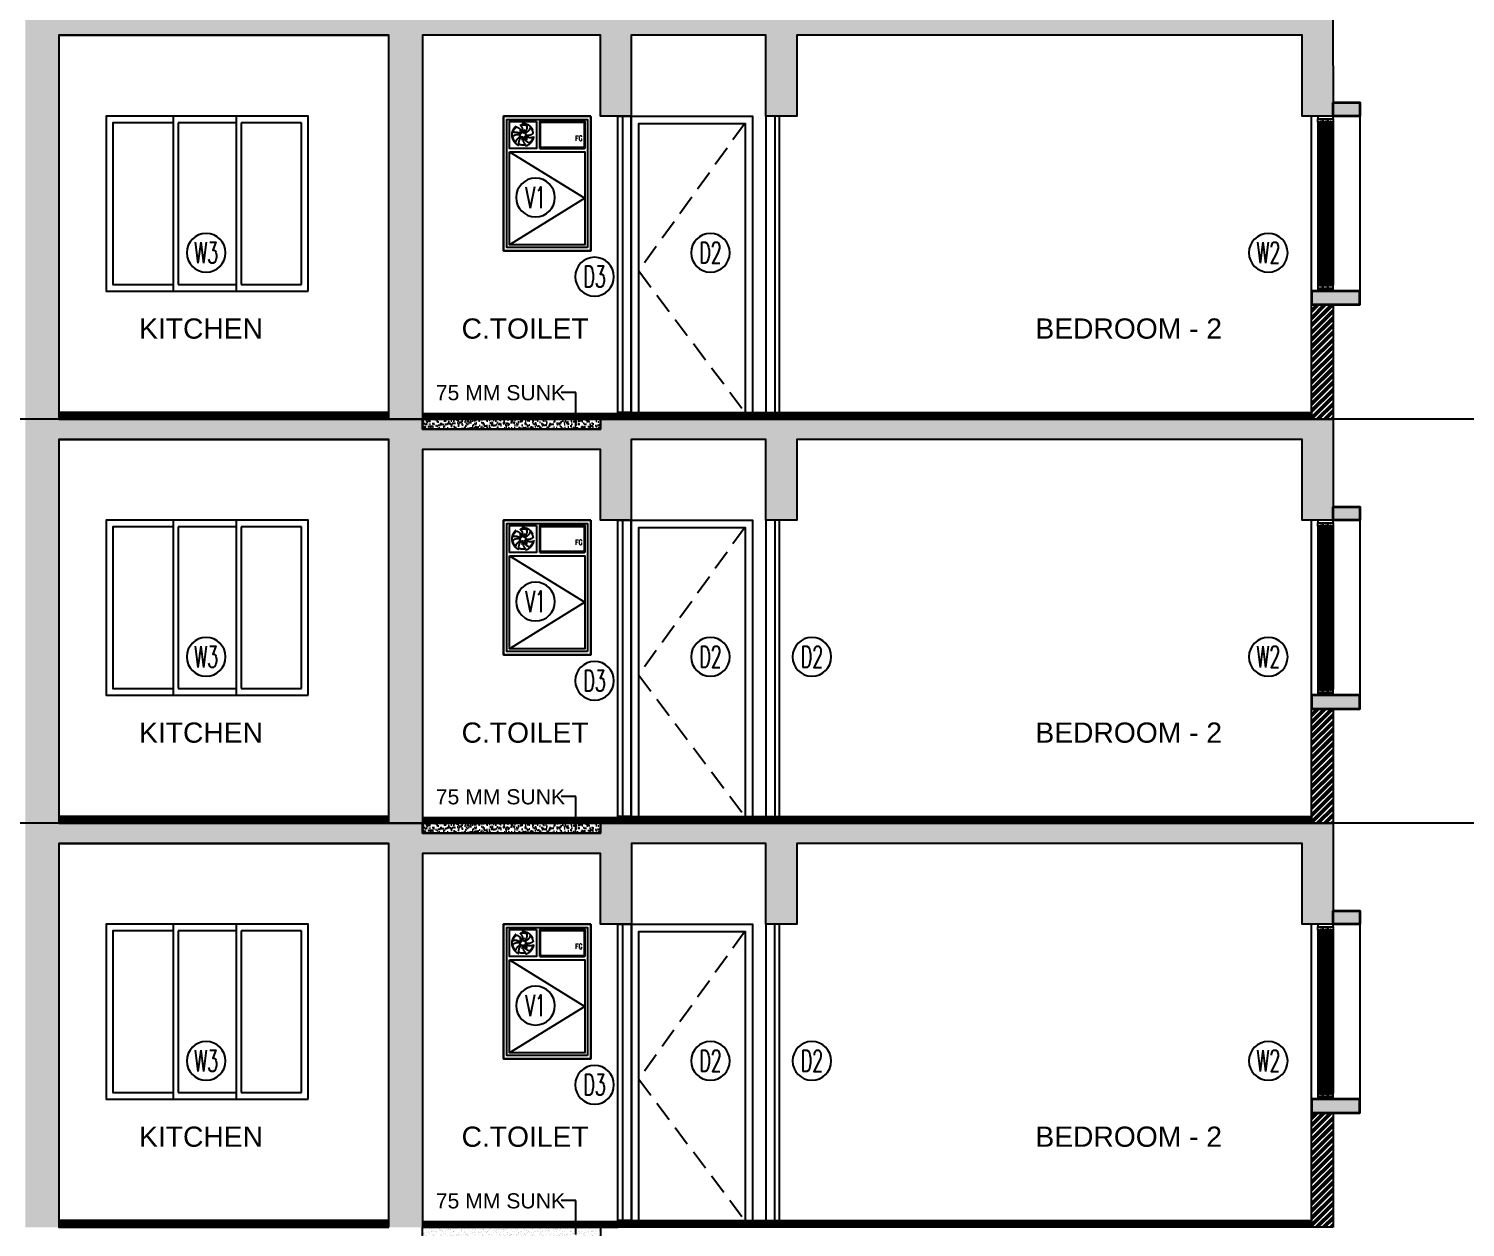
# Model space of a CAD drawing. Header units: millimetres. Extents: x -414464 to 1686, y -90036 to 108605.
# Drawn here: x -103966 to -93299, y 92565 to 101464 of the extents above; entities that cross this region are included whole.
import ezdxf
from ezdxf.enums import TextEntityAlignment as Align

# ---------------------------------------------------------------- set-up
doc = ezdxf.new("R2010")
doc.units = ezdxf.units.MM
doc.header["$LTSCALE"] = 1000
doc.header["$MEASUREMENT"] = 0
for name, pattern in [('AUDIT_D_120904163729-0', [0]), ('DASHED', [0.75, 0.5, -0.25]), ('HIDDEN', [0.375, 0.25, -0.125]), ('HIDDEN2', [0.1875, 0.125, -0.0625]), ('WINDOW DETAILS$0$HIDDEN', [0.375, 0.25, -0.125]), ('WINDOW DETAILS$0$HIDDEN2', [0.1875, 0.125, -0.0625])]:
    doc.linetypes.add(name, pattern=pattern)
doc.layers.get('0').update_dxf_attribs({"linetype": 'AUDIT_D_120904163729-0'})
for name, color, linetype in [('a-door', 1, 'Continuous'), ('a-ele 1', 252, 'Continuous'), ('a-floor finish', 26, 'Continuous'), ('a-hat rcc', 252, 'Continuous'), ('a-hatch', 252, 'Continuous'), ('a-pl ele', 225, 'Continuous'), ('a-rcc', 3, 'Continuous'), ('A-RSP DOOR NO', 4, 'Continuous'), ('a-wall-100', 6, 'Continuous'), ('A-WIN', 5, 'Continuous'), ('CLUSTER A- TOILET DETAIL$0$a-sanitary', 44, 'Continuous'), ('LEVEL', 7, 'Continuous'), ('PRESTXT', 7, 'Continuous'), ('T8_PROFILE SECTIONS$0$a-ele', 8, 'Continuous'), ('T8_PROFILE SECTIONS$0$a-window', 5, 'Continuous'), ('T8_PROFILE SECTIONS$0$ELEV 5', 8, 'Continuous'), ('T8_PROFILE SECTIONS$0$HATCH 150', 8, 'Continuous'), ('WINDOW DETAILS$0$a-ele louvers', 5, 'Continuous'), ('WINDOW DETAILS$0$a-notes', 1, 'Continuous'), ('WINDOW DETAILS$0$a-struct opening', 1, 'Continuous'), ('WINDOW DETAILS$0$a-win shutter', 2, 'Continuous')]:
    doc.layers.add(name, color=color, linetype=linetype)
doc.layers.add('T8_PROFILE SECTIONS$0$A-SLAB', color=3, linetype='Continuous', lineweight=35)
doc.layers.add('T8_PROFILE SECTIONS$0$NON-STRUCT -150', color=230, linetype='Continuous', lineweight=30)
doc.styles.add('arial', font='sanss___.ttf')
doc.styles.add('DIM150', font='SIMPLEX.shx', dxfattribs={"width": 0.6})
doc.styles.add('TEXT1', font='simplex.shx', dxfattribs={"width": 0.8})
doc.styles.add('WINDOW DETAILS$0$a-texts', font='simplex.shx', dxfattribs={"width": 0.75})
doc.dimstyles.new('dim 20', dxfattribs={"dimtxt": 0.25, "dimasz": 0.02, "dimexe": 0.01, "dimexo": 0, "dimgap": 0.05, "dimtad": 1, "dimdec": 0, "dimlfac": 1000, "dimzin": 9, "dimdsep": 46, "dimtxsty": 'TEXT1', "dimblk": 'ARCHTICK', "dimcen": 1, "dimdle": 0.015, "dimclrd": 8, "dimclre": 251, "dimclrt": 2, "dimadec": 0, "dimazin": 0, "dimtfac": 1, "dimtdec": 0, "dimtmove": 2, "dimatfit": 3, "dimldrblk": 'DOT', "dimfxl": 1, "dimlwd": -1, "dimarcsym": 0})
pattern_1 = [(90, (10610851.822, -3562140.147), (-12.5, 2e-15), [])]
pattern_2 = [(90, (10490050.542, -3460575.147), (-12.5, 2e-15), [])]
pattern_3 = [(90, (10490050.542, -3463575.147), (-12.5, 2e-15), [])]

# ---------------------------------------------------------------- blocks, each defined once
blk = doc.blocks.new('A$C50ED7ECD')
at = {"layer": 'LEVEL', "color": 8, "linetype": 'HIDDEN2', "ltscale": 5}
for p, q in [((147.4587, 98.565), (63.4951, 98.565)), ((147.4587, 95.565), (63.4951, 95.565))]:
    blk.add_line(p, q, dxfattribs=at)
blk = doc.blocks.new('Door-Tag')
at = {"layer": 'A-RSP DOOR NO'}
blk.add_circle((0, 0.001), 0.16, dxfattribs=at)
at = {"layer": 'A-RSP DOOR NO', "style": 'DIM150', "width": 0.6}
blk.add_attdef('DOOR-NO', text='', height=0.16, dxfattribs=at).set_placement((258.618, 64.001), align=Align.MIDDLE_CENTER)
blk = doc.blocks.new('WINDOW DETAILS$0$EX FAN')
at = {"color": 8, "linetype": 'WINDOW DETAILS$0$HIDDEN2'}
for points in [[(-94, 12, -0.170472), (-66, 69, 0.272689), (-19, 16, 0.199454), (-25, -2, -0.245857)], [(-36, 88, -0.170472), (27, 91, 0.272689), (4, 25, 0.199454), (-14, 20, -0.245857)], [(58, 75, -0.170472), (92, 23, 0.272689), (23, 9, 0.199454), (10, 23, -0.245857)], [(94, -12, -0.170472), (66, -69, 0.272689), (19, -16, 0.199454), (25, 2, -0.245857)], [(-58, -75, -0.170472), (-92, -23, 0.272689), (-23, -9, 0.199454), (-10, -23, -0.245857)], [(36, -88, -0.170472), (-27, -91, 0.272689), (-4, -25, 0.199454), (14, -20, -0.245857)]]:
    blk.add_lwpolyline(points, format="xyb", close=True, dxfattribs=at)
blk.add_circle((0, 0), 104, dxfattribs=at)
blk = doc.blocks.new('T9-Refuge floor sec-AA')
at = {"layer": 'a-floor finish'}
h = blk.add_hatch(dxfattribs=at)
h.set_pattern_fill('ANSI31', color=256, scale=100, angle=45)
h.set_pattern_definition(pattern_1)
h.paths.add_polyline_path([(19510, -3000), (19510, -2950), (17060, -2950), (17060, -3000)])
h = blk.add_hatch(dxfattribs=at)
h.set_pattern_fill('ANSI31', color=256, scale=100, angle=45)
h.set_pattern_definition([(90, (10647665.836, -3562140.147), (-12.5, 2e-15), [])])
h.paths.add_polyline_path([(21210, -3000), (21210, -2960), (19760, -2960), (19760, -3000)])
h = blk.add_hatch(dxfattribs=at)
h.set_pattern_fill('ANSI31', color=256, scale=100, angle=45)
h.set_pattern_definition(pattern_1)
h.paths.add_polyline_path([(21210, -3000), (21210, -2950), (26360, -2950), (26360, -3000)])
at = {"layer": 'a-hat rcc'}
h = blk.add_hatch(dxfattribs=at)
h.set_pattern_fill('AR-CONC', color=256, scale=20, style=0)
h.set_pattern_definition([(50, (120801.28, -24765), (143.45204, -12.55043), [15, -165]), (355, (120801.28, -24765), (-27.75027, 150.43843), [12, -132]), (100.45144, (120813.24, -24766.05), (115.70177, 137.888), [12.74804, -140.22842]), (46.1842, (120801.28, -24725), (213.44827, -33.10386), [22.5, -247.5]), (96.63564, (120819.07, -24727.76), (186.9324, 194.8237), [19.12207, -210.34275]), (351.18416, (120801.28, -24725), (186.9324, 194.8237), [18, -198]), (21, (120821.28, -24735), (119.38141, -80.52378), [15, -165]), (326, (120821.28, -24735), (48.66307, 145.03), [12, -132]), (71.45144, (120831.23, -24741.71), (168.04448, 64.50623), [12.74804, -140.22842]), (37.5, (120801.28, -24765), (2.43197, 66.57877), [0, -130.4, 0, -134, 0, -132.5]), (7.5, (120801.28, -24765), (52.613907, 78.88234), [0, -76.4, 0, -127.4, 0, -50.5]), (327.5, (120756.68, -24765), (106.764487, -4.510974), [0, -50, 0, -156, 0, -207]), (317.5, (120736.68, -24765), (116.63723, 20.021), [0, -65, 0, -103.6, 0, -147])])
h.paths.add_polyline_path([(22539, -150), (26290, -150), (26290, -750), (26520, -750), (26520, 0), (21080, 0), (21080, -75), (19810, -75), (19810, 0), (17060, 0), (16810, 0), (16810, -3000), (17060, -3000), (17060, -150), (19510, -150), (19510, -3000), (19760, -3000), (19760, -225), (21080, -225), (21080, -750), (21310, -750), (21310, -150), (22309, -150), (22309, -750), (22539, -750)])
at = {"layer": 'a-hatch'}
h = blk.add_hatch(dxfattribs=at)
h.set_pattern_fill('AR-SAND', color=256, scale=20, angle=180, style=0)
h.set_pattern_definition([(217.5, (10645765.048, -3565140.147), (1.25986716, -38.53647538), [0, -30.4, 0, -34, 0, -32.5]), (187.5, (10645765.05, -3565140.147), (-35.3955341, -56.4429213), [0, -16.4, 0, -27.4, 0, -10.5]), (147.5, (10645789.648, -3565140.147), (-62.28283724, -0.11318107), [0, -10, 0, -36, 0, -47]), (137.5, (10645789.65, -3565140.147), (-60.1225321, -17.5535113), [0, -5, 0, -23.6, 0, -27])])
h.paths.add_polyline_path([(21080, -3075), (19760, -3075), (19760, -3000), (21080, -3000)])
at = {"layer": 'T8_PROFILE SECTIONS$0$HATCH 150'}
h = blk.add_hatch(dxfattribs=at)
h.set_pattern_fill('ACET-2D-AR-SAND', color=8, scale=10, angle=360)
h.set_pattern_definition([(37.5, (-5645353.905, -1444464.918), (-9.539291593, 12.431846842), [0, -15.2, 0, -17, 0, -16.25]), (7.5, (-5645353.905, -1444464.918), (-3.35060735, 25.45038959), [0, -8.2, 0, -13.7, 0, -5.25]), (327.5, (-5645366.205, -1444464.918), (9.01588743, 14.15210846), [0, -5, 0, -18, 0, -23.5]), (317.5, (-5645366.205, -1444464.918), (18.09230576, 19.74428708), [0, -2.5, 0, -11.8, 0, -13.5])])
h.paths.add_polyline_path([(26720, -2050), (26360, -2050), (26360, -2150), (26720, -2150)])
h.paths.add_polyline_path([(26520, -650), (26720, -650), (26720, -750), (26520, -750)])
at = {"layer": 'T8_PROFILE SECTIONS$0$NON-STRUCT -150'}
h = blk.add_hatch(dxfattribs=at)
h.set_pattern_fill('ANSI32', color=8, scale=100, angle=360)
h.set_pattern_definition([(45, (-61091.397, -179796.868), (-26.516504, 26.516504), []), (45, (-61073.72, -179796.868), (-26.516504, 26.516504), [])])
h.paths.add_polyline_path([(26520, -3000), (26360, -3000), (26360, -2150), (26520, -2150)])
at = {"elevation": 0}
blk.add_lwpolyline([(21010, -750), (20360, -750), (20360, -1750), (21010, -1750)], close=True, dxfattribs=at)
at = {"layer": 'a-door', "color": 8}
for points in [[(21210, -750), (21310, -750), (21310, -2950), (21210, -2950)], [(22409, -750), (22309, -750), (22309, -2950), (22409, -2950)]]:
    blk.add_lwpolyline(points, close=True, dxfattribs=at)
at = {"layer": 'a-door'}
for points in [[(21210, -750), (21245, -750), (21245, -2950), (21210, -2950)], [(22409, -750), (22374, -750), (22374, -2950), (22409, -2950)]]:
    blk.add_lwpolyline(points, close=True, dxfattribs=at)
at = {"layer": 'a-ele 1', "color": 8, "linetype": 'HIDDEN', "ltscale": 0.6}
blk.add_lwpolyline([(22152, -805), (21365, -1900), (22155, -2950)], dxfattribs=at)
at = {"layer": 'a-floor finish', "ltscale": 3, "elevation": 0}
for points in [[(19510, -3000), (19510, -2950), (17060, -2950), (17060, -3000), (19510, -3000)], [(21210, -3000), (21210, -2960), (19760, -2960), (19760, -3000)], [(21210, -3000), (21210, -2950), (26360, -2950), (26360, -3000)]]:
    blk.add_lwpolyline(points, close=True, dxfattribs=at)
at = {"layer": 'a-hatch', "elevation": 0}
blk.add_lwpolyline([(21080, -3075), (19760, -3075), (19760, -3000), (21080, -3000)], close=True, dxfattribs=at)
at = {"layer": 'a-pl ele', "color": 8}
for points in [[(21310, -2950), (21310, -750), (22210, -750), (22210, -2950)], [(21365, -2950), (21365, -805), (22155, -805), (22155, -2950)]]:
    blk.add_lwpolyline(points, dxfattribs=at)
at = {"layer": 'a-rcc', "elevation": 0}
for points in [[(17060, 0), (19760, 0), (19760, -75), (21080, -75), (21080, 0), (26520, 0), (26520, -750), (26290, -750), (26290, -150), (22539, -150), (22539, -750), (22309, -750), (22309, -150), (21310, -150), (21310, -750), (21080, -750), (21080, -225), (19760, -225), (19760, -3000)], [(17060, -150), (19510, -150)], [(19510, -3000), (19510, -150), (17060, -150), (17060, -3000)]]:
    blk.add_lwpolyline(points, dxfattribs=at)
at = {"layer": 'a-wall-100', "ltscale": 3, "elevation": 0}
blk.add_lwpolyline([(26520, -3000), (26360, -3000), (26360, -2150), (26520, -2150)], close=True, dxfattribs=at)
at = {"layer": 'A-WIN'}
for p, q in [((18910, -750, 0), (17410, -750, 3300)), ((17909, -750, 0), (17909, -2050, 0)), ((17946, -800, 0), (17946, -2000, 0)), ((18375, -750, 0), (18375, -2050, -1)), ((18412, -800, 0), (18412, -2000, 0))]:
    blk.add_line(p, q, dxfattribs=at)
for points, elevation in [([(18910, -2050), (18910, -750), (17410, -750), (17410, -2050), (18910, -2050)], 0), ([(17909, -800), (17460, -800), (17460, -2000), (17909, -2000)], 0), ([(18375, -800), (17946, -800)], 0), ([(18860, -800), (18412, -800)], 0), ([(18860, -2000), (18860, -800)], -3300), ([(17946, -2000), (18375, -2000)], 3300), ([(18412, -2000), (18860, -2000)], 3300)]:
    blk.add_lwpolyline(points, dxfattribs=dict(at, elevation=elevation))
at = {"layer": 'CLUSTER A- TOILET DETAIL$0$a-sanitary', "linetype": 'DASHED', "ltscale": 0.0005, "elevation": 0}
blk.add_lwpolyline([(21010, -1750), (20360, -1750), (20360, -750), (21010, -750)], close=True, dxfattribs=at)
at = {"layer": 'T8_PROFILE SECTIONS$0$a-ele', "elevation": 0}
blk.add_lwpolyline([(26360, -2050), (26360, -750)], dxfattribs=at)
at = {"layer": 'T8_PROFILE SECTIONS$0$A-SLAB', "linetype": 'ByBlock', "elevation": 0}
for points in [[(26520, -650), (26720, -650), (26720, -750), (26520, -750)], [(26720, -2050), (26360, -2050), (26360, -2150), (26720, -2150)]]:
    blk.add_lwpolyline(points, close=True, dxfattribs=at)
at = {"layer": 'T8_PROFILE SECTIONS$0$a-window', "color": 1}
for p, q in [((26407, -795, 0), (26407, -2005, 0)), ((26445, -795, 0), (26445, -2005, 0)), ((26445, -795, 0), (26445, -2005, 0)), ((26482, -795, 0), (26482, -2005, 0))]:
    blk.add_line(p, q, dxfattribs=at)
at = {"layer": 'T8_PROFILE SECTIONS$0$a-window', "color": 5}
for p, q in [((26422, -795, 0), (26422, -2005, 0)), ((26432, -795, 0), (26432, -2005, 0)), ((26459, -795, 0), (26459, -2005, 0)), ((26469, -795, 0), (26469, -2005, 0))]:
    blk.add_line(p, q, dxfattribs=at)
at = {"layer": 'T8_PROFILE SECTIONS$0$a-window', "color": 250}
for p, q in [((26497, -795, 0), (26497, -2005, 0)), ((26507, -795, 0), (26507, -2005, 0)), ((26520, -795, 0), (26520, -2005, 0))]:
    blk.add_line(p, q, dxfattribs=at)
at = {"layer": 'T8_PROFILE SECTIONS$0$a-window', "color": 4, "elevation": 0}
for points in [[(26520, -770), (26520, -750), (26407, -750), (26407, -770)], [(26422, -795), (26407, -795), (26407, -770), (26445, -770), (26445, -795), (26432, -795), (26432, -789), (26422, -789)], [(26459, -795), (26445, -795), (26445, -770), (26482, -770), (26482, -795), (26469, -795), (26469, -789), (26459, -789)], [(26497, -795), (26482, -795), (26482, -770), (26520, -770), (26520, -795), (26507, -795), (26507, -789), (26497, -789)], [(26422, -2005), (26407, -2005), (26407, -2030), (26445, -2030), (26445, -2005), (26432, -2005), (26432, -2011), (26422, -2011)], [(26459, -2005), (26445, -2005), (26445, -2030), (26482, -2030), (26482, -2005), (26469, -2005), (26469, -2011), (26459, -2011)], [(26497, -2005), (26482, -2005), (26482, -2030), (26520, -2030), (26520, -2005), (26507, -2005), (26507, -2011), (26497, -2011)], [(26520, -2050), (26520, -2030), (26407, -2030), (26407, -2050)]]:
    blk.add_lwpolyline(points, close=True, dxfattribs=at)
at = {"layer": 'T8_PROFILE SECTIONS$0$ELEV 5', "ltscale": 0.7, "elevation": 0}
blk.add_lwpolyline([(26720, -750), (26720, -2050)], dxfattribs=at)
at = {"layer": 'WINDOW DETAILS$0$a-ele louvers', "color": 8, "elevation": 0}
blk.add_lwpolyline([(20405, -1015), (20965, -1360), (20405, -1705)], dxfattribs=at)
at = {"layer": 'WINDOW DETAILS$0$a-struct opening', "linetype": 'WINDOW DETAILS$0$HIDDEN', "elevation": 0}
blk.add_lwpolyline([(20985, -1725), (20385, -1725), (20385, -775), (20985, -775)], close=True, dxfattribs=at)
at = {"layer": 'WINDOW DETAILS$0$a-win shutter'}
blk.add_line((20630, -990, 0), (20965, -990, 0), dxfattribs=at)
at = {"layer": 'WINDOW DETAILS$0$a-win shutter', "elevation": 0}
for points in [[(20985, -1725), (20385, -1725), (20385, -775), (20985, -775)], [(20636, -984), (20636, -796), (20959, -796), (20959, -984), (20636, -984)]]:
    blk.add_lwpolyline(points, close=True, dxfattribs=at)
for points in [[(20605, -790), (20605, -990), (20405, -990), (20405, -790), (20605, -790)], [(20630, -990), (20630, -790), (20965, -790), (20965, -990)], [(20405, -1015), (20965, -1015), (20965, -1705), (20405, -1705), (20405, -1015)]]:
    blk.add_lwpolyline(points, dxfattribs=at)
at = {"xscale": -0.8000000007450581, "yscale": 0.8000000007450581, "zscale": 0.8000000007450581}
blk.add_blockref('WINDOW DETAILS$0$EX FAN', (20505, -890, 0), dxfattribs=at)
at = {"layer": 'WINDOW DETAILS$0$a-notes', "attachment_point": 5, "style": 'WINDOW DETAILS$0$a-texts'}
for s, insert, char_height, width in [('EX.\\PFAN', (20505, -890, 0), 30, 100), ('FG', (20920, -915, 0), 37.5, 57.5)]:
    blk.add_mtext(s, dxfattribs=dict(at, insert=insert, char_height=char_height, width=width))
blk = doc.blocks.new('_ArchTick')
at = {"color": 0, "linetype": 'ByBlock', "const_width": 0.15}
blk.add_lwpolyline([(-0.5, -0.5), (0.5, 0.5)], dxfattribs=at)

msp = doc.modelspace()

# ---------------------------------------------------------------- hatches: boundary and pattern name
at = {"layer": 'a-floor finish'}
h = msp.add_hatch(dxfattribs=at)
h.set_pattern_fill('ANSI31', color=256, scale=100, angle=45)
h.set_pattern_definition(pattern_2)
h.paths.add_polyline_path([(-101291, 98565), (-101291, 98615), (-103741.2, 98615), (-103741.2, 98565)])
h = msp.add_hatch(dxfattribs=at)
h.set_pattern_fill('ANSI31', color=256, scale=100, angle=45)
h.set_pattern_definition([(90, (10526864.555, -3460575.147), (-12.5, 2e-15), [])])
h.paths.add_polyline_path([(-99591.4, 98565), (-99591.4, 98605), (-101041.7, 98605), (-101041.7, 98565)])
h = msp.add_hatch(dxfattribs=at)
h.set_pattern_fill('ANSI31', color=256, scale=100, angle=45)
h.set_pattern_definition(pattern_2)
h.paths.add_polyline_path([(-99591.4, 98565), (-99591.4, 98615), (-94441.2, 98615), (-94441.2, 98565)])
h = msp.add_hatch(dxfattribs=at)
h.set_pattern_fill('ANSI31', color=256, scale=100, angle=45)
h.set_pattern_definition(pattern_3)
h.paths.add_polyline_path([(-101291, 95565), (-101291, 95615), (-103741.2, 95615), (-103741.2, 95565)])
h = msp.add_hatch(dxfattribs=at)
h.set_pattern_fill('ANSI31', color=256, scale=100, angle=45)
h.set_pattern_definition([(90, (10526864.555, -3463575.147), (-12.5, 2e-15), [])])
h.paths.add_polyline_path([(-99591.4, 95565), (-99591.4, 95605), (-101041.7, 95605), (-101041.7, 95565)])
h = msp.add_hatch(dxfattribs=at)
h.set_pattern_fill('ANSI31', color=256, scale=100, angle=45)
h.set_pattern_definition(pattern_3)
h.paths.add_polyline_path([(-99591.4, 95565), (-99591.4, 95615), (-94441.2, 95615), (-94441.2, 95565)])
at = {"layer": 'a-hat rcc'}
h = msp.add_hatch(dxfattribs=at)
h.set_pattern_fill('AR-CONC', color=256, scale=20, style=0)
h.set_pattern_definition([(50, (-8e-06, 76800), (143.45204, -12.55043), [15, -165]), (355, (-8e-06, 76800), (-27.75027, 150.43843), [12, -132]), (100.45144, (11.95, 76798.95), (115.70177, 137.888), [12.74804, -140.22842]), (46.1842, (-8e-06, 76840), (213.44827, -33.10386), [22.5, -247.5]), (96.63564, (17.79, 76837.24), (186.9324, 194.8237), [19.12207, -210.34275]), (351.18416, (-8e-06, 76840), (186.9324, 194.8237), [18, -198]), (21, (20, 76830), (119.38141, -80.52378), [15, -165]), (326, (20, 76830), (48.66307, 145.03), [12, -132]), (71.45144, (29.95, 76823.29), (168.04448, 64.50623), [12.74804, -140.22842]), (37.5, (-8e-06, 76800), (2.43197, 66.57877), [0, -130.4, 0, -134, 0, -132.5]), (7.5, (-8e-06, 76800), (52.613907, 78.88234), [0, -76.4, 0, -127.4, 0, -50.5]), (327.5, (-44.6, 76800), (106.764487, -4.510974), [0, -50, 0, -156, 0, -207]), (317.5, (-64.6, 76800), (116.63723, 20.021), [0, -65, 0, -103.6, 0, -147])])
h.paths.add_polyline_path([(-98261.8, 101415), (-94511.2, 101415), (-94511.2, 100815), (-94281.2, 100815), (-94282.2, 101565), (-94442.5, 101565), (-99721.4, 101565), (-99721.4, 101565), (-100991, 101565), (-100991, 101565), (-103741, 101565), (-103991.3, 101565), (-103991.3, 98565), (-103741.2, 98565), (-103741.2, 101415), (-101291, 101415), (-101291, 98565), (-101041.7, 98565), (-101041.7, 101415), (-99721.4, 101415), (-99721.4, 100815), (-99491.4, 100815), (-99491.4, 101415), (-98491.8, 101415), (-98491.8, 100815), (-98261.8, 100815)])
h = msp.add_hatch(dxfattribs=at)
h.set_pattern_fill('AR-CONC', color=256, scale=20, style=0)
h.set_pattern_definition([(50, (-8e-06, 73800), (143.45204, -12.55043), [15, -165]), (355, (-8e-06, 73800), (-27.75027, 150.43843), [12, -132]), (100.45144, (11.95, 73798.95), (115.70177, 137.888), [12.74804, -140.22842]), (46.1842, (-8e-06, 73840), (213.44827, -33.10386), [22.5, -247.5]), (96.63564, (17.79, 73837.24), (186.9324, 194.8237), [19.12207, -210.34275]), (351.18416, (-8e-06, 73840), (186.9324, 194.8237), [18, -198]), (21, (20, 73830), (119.38141, -80.52378), [15, -165]), (326, (20, 73830), (48.66307, 145.03), [12, -132]), (71.45144, (29.95, 73823.29), (168.04448, 64.50623), [12.74804, -140.22842]), (37.5, (-8e-06, 73800), (2.43197, 66.57877), [0, -130.4, 0, -134, 0, -132.5]), (7.5, (-8e-06, 73800), (52.613907, 78.88234), [0, -76.4, 0, -127.4, 0, -50.5]), (327.5, (-44.6, 73800), (106.764487, -4.510974), [0, -50, 0, -156, 0, -207]), (317.5, (-64.6, 73800), (116.63723, 20.021), [0, -65, 0, -103.6, 0, -147])])
h.paths.add_polyline_path([(-98261.8, 98415), (-94511.2, 98415), (-94511.2, 97815), (-94281.2, 97815), (-94281.2, 98565), (-99721.4, 98565), (-99721.4, 98490), (-100991, 98490), (-100991, 98565), (-103741, 98565), (-103991.3, 98565), (-103991.3, 95565), (-103741.2, 95565), (-103741.2, 98415), (-101291, 98415), (-101291, 95565), (-101041.7, 95565), (-101041.7, 98340), (-99721.4, 98340), (-99721.4, 97815), (-99491.4, 97815), (-99491.4, 98415), (-98491.8, 98415), (-98491.8, 97815), (-98261.8, 97815)])
at = {"layer": 'a-hatch'}
h = msp.add_hatch(dxfattribs=at)
h.set_pattern_fill('AR-SAND', color=256, scale=20, angle=180, style=0)
h.set_pattern_definition([(217.5, (10524963.767, -3463575.147), (1.25986716, -38.53647538), [0, -30.4, 0, -34, 0, -32.5]), (187.5, (10524963.767, -3463575.147), (-35.3955341, -56.4429213), [0, -16.4, 0, -27.4, 0, -10.5]), (147.5, (10524988.367, -3463575.147), (-62.28283724, -0.11318107), [0, -10, 0, -36, 0, -47]), (137.5, (10524988.367, -3463575.147), (-60.1225321, -17.5535113), [0, -5, 0, -23.6, 0, -27])])
h.paths.add_polyline_path([(-99721.4, 98490), (-101041.7, 98490), (-101041.7, 98565), (-99721.4, 98565)])
h = msp.add_hatch(dxfattribs=at)
h.set_pattern_fill('AR-SAND', color=256, scale=20, angle=180, style=0)
h.set_pattern_definition([(217.5, (10524963.767, -3466575.147), (1.25986716, -38.53647538), [0, -30.4, 0, -34, 0, -32.5]), (187.5, (10524963.767, -3466575.147), (-35.3955341, -56.4429213), [0, -16.4, 0, -27.4, 0, -10.5]), (147.5, (10524988.367, -3466575.147), (-62.28283724, -0.11318107), [0, -10, 0, -36, 0, -47]), (137.5, (10524988.367, -3466575.147), (-60.1225321, -17.5535113), [0, -5, 0, -23.6, 0, -27])])
h.paths.add_polyline_path([(-99721.4, 95490), (-101041.7, 95490), (-101041.7, 95565), (-99721.4, 95565)])
at = {"layer": 'T8_PROFILE SECTIONS$0$HATCH 150'}
h = msp.add_hatch(dxfattribs=at)
h.set_pattern_fill('ACET-2D-AR-SAND', color=8, scale=10, angle=360)
h.set_pattern_definition([(37.5, (-5766155.186, -1342899.918), (-9.539291593, 12.431846842), [0, -15.2, 0, -17, 0, -16.25]), (7.5, (-5766155.186, -1342899.918), (-3.35060735, 25.45038959), [0, -8.2, 0, -13.7, 0, -5.25]), (327.5, (-5766167.486, -1342899.918), (9.01588743, 14.15210846), [0, -5, 0, -18, 0, -23.5]), (317.5, (-5766167.486, -1342899.918), (18.09230576, 19.74428708), [0, -2.5, 0, -11.8, 0, -13.5])])
h.paths.add_polyline_path([(-94081.2, 99514.9), (-94441.3, 99514.9), (-94441.3, 99414.9), (-94081.2, 99414.9)])
h.paths.add_polyline_path([(-94281.2, 100914.9), (-94081.2, 100914.9), (-94081.2, 100814.9), (-94281.2, 100814.9)])
h = msp.add_hatch(dxfattribs=at)
h.set_pattern_fill('ACET-2D-AR-SAND', color=8, scale=10, angle=360)
h.set_pattern_definition([(37.5, (-5766155.186, -1345899.918), (-9.539291593, 12.431846842), [0, -15.2, 0, -17, 0, -16.25]), (7.5, (-5766155.186, -1345899.918), (-3.35060735, 25.45038959), [0, -8.2, 0, -13.7, 0, -5.25]), (327.5, (-5766167.486, -1345899.918), (9.01588743, 14.15210846), [0, -5, 0, -18, 0, -23.5]), (317.5, (-5766167.486, -1345899.918), (18.09230576, 19.74428708), [0, -2.5, 0, -11.8, 0, -13.5])])
h.paths.add_polyline_path([(-94081.2, 96514.9), (-94441.3, 96514.9), (-94441.3, 96414.9), (-94081.2, 96414.9)])
h.paths.add_polyline_path([(-94281.2, 97914.9), (-94081.2, 97914.9), (-94081.2, 97814.9), (-94281.2, 97814.9)])
at = {"layer": 'T8_PROFILE SECTIONS$0$NON-STRUCT -150'}
h = msp.add_hatch(dxfattribs=at)
h.set_pattern_fill('ANSI32', color=8, scale=100, angle=360)
h.set_pattern_definition([(45, (-181892.677, -78231.868), (-26.516504, 26.516504), []), (45, (-181875, -78231.868), (-26.516504, 26.516504), [])])
h.paths.add_polyline_path([(-94281.2, 98565), (-94441.2, 98565), (-94441.2, 99414.9), (-94281.2, 99414.9)])
h = msp.add_hatch(dxfattribs=at)
h.set_pattern_fill('ANSI32', color=8, scale=100, angle=360)
h.set_pattern_definition([(45, (-181892.677, -81231.868), (-26.516504, 26.516504), []), (45, (-181875, -81231.868), (-26.516504, 26.516504), [])])
h.paths.add_polyline_path([(-94281.2, 95565), (-94441.2, 95565), (-94441.2, 96414.9), (-94281.2, 96414.9)])

# ---------------------------------------------------------------- linework, layer by layer
at = {"elevation": -0.1}
for points in [[(-99791.2, 100815), (-100441.2, 100815), (-100441.2, 99815), (-99791.2, 99815)], [(-99791.2, 97815), (-100441.2, 97815), (-100441.2, 96815), (-99791.2, 96815)]]:
    msp.add_lwpolyline(points, close=True, dxfattribs=at)
at = {"layer": 'a-door', "color": 8}
for points in [[(-99591.4, 100815), (-99491.4, 100815), (-99491.4, 98615), (-99591.4, 98615)], [(-98391.8, 100815), (-98491.8, 100815), (-98491.8, 98615), (-98391.8, 98615)], [(-99591.4, 97815), (-99491.4, 97815), (-99491.4, 95615), (-99591.4, 95615)], [(-98391.8, 97815), (-98491.8, 97815), (-98491.8, 95615), (-98391.8, 95615)]]:
    msp.add_lwpolyline(points, close=True, dxfattribs=at)
at = {"layer": 'a-door'}
for points in [[(-99591.4, 100815), (-99556.4, 100815), (-99556.4, 98615), (-99591.4, 98615)], [(-98391.8, 100815), (-98426.8, 100815), (-98426.8, 98615), (-98391.8, 98615)], [(-99591.4, 97815), (-99556.4, 97815), (-99556.4, 95615), (-99591.4, 95615)], [(-98391.8, 97815), (-98426.8, 97815), (-98426.8, 95615), (-98391.8, 95615)]]:
    msp.add_lwpolyline(points, close=True, dxfattribs=at)
at = {"layer": 'a-ele 1', "color": 8, "linetype": 'HIDDEN', "ltscale": 0.6}
for points in [[(-98649.1, 100760), (-99436.4, 99665), (-98646.4, 98615)], [(-98649.1, 97760), (-99436.4, 96665), (-98646.4, 95615)]]:
    msp.add_lwpolyline(points, dxfattribs=at)
at = {"layer": 'a-floor finish', "ltscale": 3}
for points, elevation in [([(-101291, 98565), (-101291, 98615), (-103741.2, 98615), (-103741.2, 98565), (-101291, 98565)], -0.2), ([(-99591.4, 98565), (-99591.4, 98605), (-101041.7, 98605), (-101041.7, 98565)], 0), ([(-99591.4, 98565), (-99591.4, 98615), (-94441.2, 98615), (-94441.2, 98565)], -0.2), ([(-101291, 95565), (-101291, 95615), (-103741.2, 95615), (-103741.2, 95565), (-101291, 95565)], -0.2), ([(-99591.4, 95565), (-99591.4, 95605), (-101041.7, 95605), (-101041.7, 95565)], 0), ([(-99591.4, 95565), (-99591.4, 95615), (-94441.2, 95615), (-94441.2, 95565)], -0.2)]:
    msp.add_lwpolyline(points, close=True, dxfattribs=dict(at, elevation=elevation))
at = {"layer": 'a-hatch', "elevation": -0.2}
for points in [[(-99721.4, 98490), (-101041.7, 98490), (-101041.7, 98565), (-99721.4, 98565)], [(-99721.4, 95490), (-101041.7, 95490), (-101041.7, 95565), (-99721.4, 95565)]]:
    msp.add_lwpolyline(points, close=True, dxfattribs=at)
at = {"layer": 'a-pl ele', "color": 8}
for points in [[(-99491.4, 98615), (-99491.4, 100815), (-98591.4, 100815), (-98591.4, 98615)], [(-99436.4, 98615), (-99436.4, 100760), (-98646.4, 100760), (-98646.4, 98615)], [(-99491.4, 95615), (-99491.4, 97815), (-98591.4, 97815), (-98591.4, 95615)], [(-99436.4, 95615), (-99436.4, 97760), (-98646.4, 97760), (-98646.4, 95615)]]:
    msp.add_lwpolyline(points, dxfattribs=at)
at = {"layer": 'a-rcc'}
for points, elevation in [([(-103741.3, 101565), (-101041.7, 101565), (-101041.7, 101565), (-99721.4, 101565), (-99721.4, 101565), (-94442.5, 101565), (-94442.5, 101565), (-94282.4, 101565), (-94281.2, 100815), (-94511.2, 100815), (-94511.2, 101415), (-98261.8, 101415), (-98261.8, 100815), (-98491.8, 100815), (-98491.8, 101415), (-99491.4, 101415), (-99491.4, 100815), (-99721.4, 100815), (-99721.4, 101415), (-101041.7, 101415), (-101041.7, 98565)], 0), ([(-103741.3, 101415), (-101291, 101415)], -0.1), ([(-101291, 98565), (-101291, 101415), (-103741.2, 101415), (-103741.2, 98565)], 0), ([(-103741.3, 98565), (-101041.7, 98565), (-101041.7, 98490), (-99721.4, 98490), (-99721.4, 98565), (-94281.2, 98565), (-94281.2, 97815), (-94511.2, 97815), (-94511.2, 98415), (-98261.8, 98415), (-98261.8, 97815), (-98491.8, 97815), (-98491.8, 98415), (-99491.4, 98415), (-99491.4, 97815), (-99721.4, 97815), (-99721.4, 98340), (-101041.7, 98340), (-101041.7, 95565)], 0), ([(-103741.3, 98415), (-101291, 98415)], -0.1), ([(-101291, 95565), (-101291, 98415), (-103741.2, 98415), (-103741.2, 95565)], 0)]:
    msp.add_lwpolyline(points, dxfattribs=dict(at, elevation=elevation))
at = {"layer": 'a-wall-100', "ltscale": 3, "elevation": 0}
for points in [[(-94281.2, 98565), (-94441.2, 98565), (-94441.2, 99414.9), (-94281.2, 99414.9)], [(-94281.2, 95565), (-94441.2, 95565), (-94441.2, 96414.9), (-94281.2, 96414.9)]]:
    msp.add_lwpolyline(points, close=True, dxfattribs=at)
at = {"layer": 'A-WIN'}
for p, q in [((-101890.9, 100815, -0.2), (-103390.9, 100815, 3300.1)), ((-102892.6, 100815, 0.1), (-102892.6, 99515, -0.4)), ((-102426.4, 100815, -0.2), (-102426.4, 99515, -0.7)), ((-102855.1, 100765, 0.4), (-102855.1, 99565, -0.1)), ((-102388.9, 100765, 0.1), (-102388.9, 99565, -0.4)), ((-101890.9, 97815, -0.2), (-103390.9, 97815, 3300.1)), ((-102892.6, 97815, 0.1), (-102892.6, 96515, -0.4)), ((-102426.4, 97815, -0.2), (-102426.4, 96515, -0.7)), ((-102855.1, 97765, 0.4), (-102855.1, 96565, -0.1)), ((-102388.9, 97765, 0.1), (-102388.9, 96565, -0.4))]:
    msp.add_line(p, q, dxfattribs=at)
for points, elevation in [([(-101890.9, 99515), (-101890.9, 100815), (-103390.9, 100815), (-103390.9, 99515), (-101890.9, 99515)], -0.1), ([(-102892.6, 100765), (-103340.9, 100765), (-103340.9, 99565), (-102892.6, 99565)], -0.1), ([(-102426.4, 100765), (-102855.1, 100765)], -0.1), ([(-101940.9, 100765), (-102388.9, 100765)], -0.1), ([(-101940.9, 99565), (-101940.9, 100765)], -3300.4), ([(-102855.1, 99565), (-102426.4, 99565)], 3299.5), ([(-102855.1, 99565), (-102426.4, 99565)], 3299), ([(-102388.9, 99565), (-101940.9, 99565)], 3299.5), ([(-102388.9, 99565), (-101940.9, 99565)], 3299), ([(-101890.9, 96515), (-101890.9, 97815), (-103390.9, 97815), (-103390.9, 96515), (-101890.9, 96515)], -0.1), ([(-102892.6, 97765), (-103340.9, 97765), (-103340.9, 96565), (-102892.6, 96565)], -0.1), ([(-102426.4, 97765), (-102855.1, 97765)], -0.1), ([(-101940.9, 97765), (-102388.9, 97765)], -0.1), ([(-101940.9, 96565), (-101940.9, 97765)], -3300.4), ([(-102855.1, 96565), (-102426.4, 96565)], 3299.5), ([(-102388.9, 96565), (-101940.9, 96565)], 3299.5)]:
    msp.add_lwpolyline(points, dxfattribs=dict(at, elevation=elevation))
at = {"layer": 'CLUSTER A- TOILET DETAIL$0$a-sanitary', "linetype": 'DASHED', "ltscale": 0.0005, "elevation": -0.1}
for points in [[(-99791.2, 99815), (-100441.2, 99815), (-100441.2, 100815), (-99791.2, 100815)], [(-99791.2, 96815), (-100441.2, 96815), (-100441.2, 97815), (-99791.2, 97815)]]:
    msp.add_lwpolyline(points, close=True, dxfattribs=at)
at = {"layer": 'T8_PROFILE SECTIONS$0$a-ele', "elevation": -0.1}
for points in [[(-94441.4, 99514.9), (-94441.4, 100814.9)], [(-94441.4, 96514.9), (-94441.4, 97814.9)]]:
    msp.add_lwpolyline(points, dxfattribs=at)
at = {"layer": 'T8_PROFILE SECTIONS$0$A-SLAB', "linetype": 'ByBlock', "elevation": 0}
for points in [[(-94281.2, 100914.9), (-94081.2, 100914.9), (-94081.2, 100814.9), (-94281.2, 100814.9)], [(-94081.2, 99514.9), (-94441.3, 99514.9), (-94441.3, 99414.9), (-94081.2, 99414.9)], [(-94281.2, 97914.9), (-94081.2, 97914.9), (-94081.2, 97814.9), (-94281.2, 97814.9)], [(-94081.2, 96514.9), (-94441.3, 96514.9), (-94441.3, 96414.9), (-94081.2, 96414.9)]]:
    msp.add_lwpolyline(points, close=True, dxfattribs=at)
at = {"layer": 'T8_PROFILE SECTIONS$0$a-window', "color": 1}
for p, q in [((-94393.8, 100769.9, -0.1), (-94393.8, 99559.9, -0.1)), ((-94356.3, 100769.9, -0.1), (-94356.3, 99559.9, -0.1)), ((-94356.3, 100769.9, -0.1), (-94356.3, 99559.9, -0.1)), ((-94318.8, 100769.9, -0.1), (-94318.8, 99559.9, -0.1)), ((-94393.8, 97769.9, -0.1), (-94393.8, 96559.9, -0.1)), ((-94356.3, 97769.9, -0.1), (-94356.3, 96559.9, -0.1)), ((-94356.3, 97769.9, -0.1), (-94356.3, 96559.9, -0.1)), ((-94318.8, 97769.9, -0.1), (-94318.8, 96559.9, -0.1))]:
    msp.add_line(p, q, dxfattribs=at)
at = {"layer": 'T8_PROFILE SECTIONS$0$a-window', "color": 5}
for p, q in [((-94379.6, 100769.9, -0.1), (-94379.6, 99559.9, -0.1)), ((-94369.6, 100769.9, -0.1), (-94369.6, 99559.9, -0.1)), ((-94342.1, 100769.9, -0.1), (-94342.1, 99559.9, -0.1)), ((-94332.1, 100769.9, -0.1), (-94332.1, 99559.9, -0.1)), ((-94379.6, 97769.9, -0.1), (-94379.6, 96559.9, -0.1)), ((-94369.6, 97769.9, -0.1), (-94369.6, 96559.9, -0.1)), ((-94342.1, 97769.9, -0.1), (-94342.1, 96559.9, -0.1)), ((-94332.1, 97769.9, -0.1), (-94332.1, 96559.9, -0.1))]:
    msp.add_line(p, q, dxfattribs=at)
at = {"layer": 'T8_PROFILE SECTIONS$0$a-window', "color": 250}
for p, q in [((-94304.6, 100769.9, -0.1), (-94304.6, 99559.9, -0.1)), ((-94294.6, 100769.9, -0.1), (-94294.6, 99559.9, -0.1)), ((-94281.3, 100769.9, -0.1), (-94281.3, 99559.9, -0.1)), ((-94304.6, 97769.9, -0.1), (-94304.6, 96559.9, -0.1)), ((-94294.6, 97769.9, -0.1), (-94294.6, 96559.9, -0.1)), ((-94281.3, 97769.9, -0.1), (-94281.3, 96559.9, -0.1))]:
    msp.add_line(p, q, dxfattribs=at)
at = {"layer": 'T8_PROFILE SECTIONS$0$a-window', "color": 4, "elevation": 0}
for points in [[(-94281.3, 100794.9), (-94281.3, 100814.9), (-94393.8, 100814.9), (-94393.8, 100794.9)], [(-94379.6, 100769.9), (-94393.8, 100769.9), (-94393.8, 100794.9), (-94356.3, 100794.9), (-94356.3, 100769.9), (-94369.6, 100769.9), (-94369.6, 100775.9), (-94379.6, 100775.9)], [(-94342.1, 100769.9), (-94356.3, 100769.9), (-94356.3, 100794.9), (-94318.8, 100794.9), (-94318.8, 100769.9), (-94332.1, 100769.9), (-94332.1, 100775.9), (-94342.1, 100775.9)], [(-94304.6, 100769.9), (-94318.8, 100769.9), (-94318.8, 100794.9), (-94281.3, 100794.9), (-94281.3, 100769.9), (-94294.6, 100769.9), (-94294.6, 100775.9), (-94304.6, 100775.9)], [(-94379.6, 99559.9), (-94393.8, 99559.9), (-94393.8, 99534.9), (-94356.3, 99534.9), (-94356.3, 99559.9), (-94369.6, 99559.9), (-94369.6, 99553.9), (-94379.6, 99553.9)], [(-94281.3, 99514.9), (-94281.3, 99534.9), (-94393.8, 99534.9), (-94393.8, 99514.9)], [(-94342.1, 99559.9), (-94356.3, 99559.9), (-94356.3, 99534.9), (-94318.8, 99534.9), (-94318.8, 99559.9), (-94332.1, 99559.9), (-94332.1, 99553.9), (-94342.1, 99553.9)], [(-94304.6, 99559.9), (-94318.8, 99559.9), (-94318.8, 99534.9), (-94281.3, 99534.9), (-94281.3, 99559.9), (-94294.6, 99559.9), (-94294.6, 99553.9), (-94304.6, 99553.9)], [(-94281.3, 97794.9), (-94281.3, 97814.9), (-94393.8, 97814.9), (-94393.8, 97794.9)], [(-94379.6, 97769.9), (-94393.8, 97769.9), (-94393.8, 97794.9), (-94356.3, 97794.9), (-94356.3, 97769.9), (-94369.6, 97769.9), (-94369.6, 97775.9), (-94379.6, 97775.9)], [(-94342.1, 97769.9), (-94356.3, 97769.9), (-94356.3, 97794.9), (-94318.8, 97794.9), (-94318.8, 97769.9), (-94332.1, 97769.9), (-94332.1, 97775.9), (-94342.1, 97775.9)], [(-94304.6, 97769.9), (-94318.8, 97769.9), (-94318.8, 97794.9), (-94281.3, 97794.9), (-94281.3, 97769.9), (-94294.6, 97769.9), (-94294.6, 97775.9), (-94304.6, 97775.9)], [(-94379.6, 96559.9), (-94393.8, 96559.9), (-94393.8, 96534.9), (-94356.3, 96534.9), (-94356.3, 96559.9), (-94369.6, 96559.9), (-94369.6, 96553.9), (-94379.6, 96553.9)], [(-94281.3, 96514.9), (-94281.3, 96534.9), (-94393.8, 96534.9), (-94393.8, 96514.9)], [(-94342.1, 96559.9), (-94356.3, 96559.9), (-94356.3, 96534.9), (-94318.8, 96534.9), (-94318.8, 96559.9), (-94332.1, 96559.9), (-94332.1, 96553.9), (-94342.1, 96553.9)], [(-94304.6, 96559.9), (-94318.8, 96559.9), (-94318.8, 96534.9), (-94281.3, 96534.9), (-94281.3, 96559.9), (-94294.6, 96559.9), (-94294.6, 96553.9), (-94304.6, 96553.9)]]:
    msp.add_lwpolyline(points, close=True, dxfattribs=at)
at = {"layer": 'T8_PROFILE SECTIONS$0$ELEV 5', "ltscale": 0.7, "elevation": -0.1}
for points in [[(-94081.2, 100814.9), (-94081.2, 99514.9)], [(-94081.2, 97814.9), (-94081.2, 96514.9)]]:
    msp.add_lwpolyline(points, dxfattribs=at)
at = {"layer": 'WINDOW DETAILS$0$a-ele louvers', "color": 8, "elevation": -0.1}
for points in [[(-100396.2, 100550.3), (-99836.2, 100205.2), (-100396.2, 99860)], [(-100396.2, 97550.3), (-99836.2, 97205.2), (-100396.2, 96860)]]:
    msp.add_lwpolyline(points, dxfattribs=at)
at = {"layer": 'WINDOW DETAILS$0$a-struct opening', "linetype": 'WINDOW DETAILS$0$HIDDEN', "elevation": -0.1}
for points in [[(-99816.2, 99840), (-100416.2, 99840), (-100416.2, 100790), (-99816.2, 100790)], [(-99816.2, 96840), (-100416.2, 96840), (-100416.2, 97790), (-99816.2, 97790)]]:
    msp.add_lwpolyline(points, close=True, dxfattribs=at)
at = {"layer": 'WINDOW DETAILS$0$a-win shutter'}
for p, q in [((-100171.2, 100575.3, -0.1), (-99836.2, 100575.3, -0.1)), ((-100171.2, 97575.3, -0.1), (-99836.2, 97575.3, -0.1))]:
    msp.add_line(p, q, dxfattribs=at)
at = {"layer": 'WINDOW DETAILS$0$a-win shutter', "elevation": -0.1}
for points in [[(-99816.2, 99840), (-100416.2, 99840), (-100416.2, 100790), (-99816.2, 100790)], [(-100165.1, 100581.4), (-100165.1, 100768.9), (-99842.3, 100768.9), (-99842.3, 100581.4), (-100165.1, 100581.4)], [(-99816.2, 96840), (-100416.2, 96840), (-100416.2, 97790), (-99816.2, 97790)], [(-100165.1, 97581.4), (-100165.1, 97768.9), (-99842.3, 97768.9), (-99842.3, 97581.4), (-100165.1, 97581.4)]]:
    msp.add_lwpolyline(points, close=True, dxfattribs=at)
for points in [[(-100196.2, 100775), (-100196.2, 100575.3), (-100396.2, 100575.3), (-100396.2, 100775), (-100196.2, 100775)], [(-100171.2, 100575.3), (-100171.2, 100775), (-99836.2, 100775), (-99836.2, 100575.3)], [(-100396.2, 100550.3), (-99836.2, 100550.3), (-99836.2, 99860), (-100396.2, 99860), (-100396.2, 100550.3)], [(-100196.2, 97775), (-100196.2, 97575.3), (-100396.2, 97575.3), (-100396.2, 97775), (-100196.2, 97775)], [(-100171.2, 97575.3), (-100171.2, 97775), (-99836.2, 97775), (-99836.2, 97575.3)], [(-100396.2, 97550.3), (-99836.2, 97550.3), (-99836.2, 96860), (-100396.2, 96860), (-100396.2, 97550.3)]]:
    msp.add_lwpolyline(points, dxfattribs=at)

# ---------------------------------------------------------------- block references
at = {"xscale": -0.8000000007450581, "yscale": 0.8000000007450581, "zscale": 0.8000000007450581}
for p in [(-100296.2, 100675.2, -0.1), (-100296.2, 97675.2, -0.1)]:
    msp.add_blockref('WINDOW DETAILS$0$EX FAN', p, dxfattribs=at)
at = {"linetype": 'ByBlock'}
msp.add_blockref('T9-Refuge floor sec-AA', (-120801.3, 95565, -0.7), dxfattribs=at)
at = {"layer": 'A-RSP DOOR NO'}
ref = msp.add_blockref('Door-Tag', (-100202.7, 100211.2, -0.6), dxfattribs=dict(at, xscale=-900, yscale=900, zscale=900, rotation=180))
ref.add_attrib('DOOR-NO', 'V1', dxfattribs={"height": 157.5, "style": 'DIM150', "width": 0.6}).set_placement((-100202.7, 100211.2, -0.6), align=Align.MIDDLE_CENTER)
ref = msp.add_blockref('Door-Tag', (-102648.1, 99801, -0.3), dxfattribs=dict(at, xscale=-900, yscale=900, zscale=900, rotation=180))
ref.add_attrib('DOOR-NO', 'W3', dxfattribs={"height": 157.5, "style": 'DIM150', "width": 0.6}).set_placement((-102648.1, 99801, -0.3), align=Align.MIDDLE_CENTER)
ref = msp.add_blockref('Door-Tag', (-98904, 99801, -0.3), dxfattribs=dict(at, xscale=-900, yscale=900, zscale=900, rotation=180))
ref.add_attrib('DOOR-NO', 'D2', dxfattribs={"height": 157.5, "style": 'DIM150', "width": 0.6}).set_placement((-98904, 99801, -0.3), align=Align.MIDDLE_CENTER)
ref = msp.add_blockref('Door-Tag', (-94762, 99801, -0.3), dxfattribs=dict(at, xscale=-900, yscale=900, zscale=900, rotation=180))
ref.add_attrib('DOOR-NO', 'W2', dxfattribs={"height": 157.5, "style": 'DIM150', "width": 0.6}).set_placement((-94762, 99801, -0.3), align=Align.MIDDLE_CENTER)
ref = msp.add_blockref('Door-Tag', (-99764.3, 99623.4, -0.3), dxfattribs=dict(at, xscale=-900, yscale=900, zscale=900, rotation=180))
ref.add_attrib('DOOR-NO', 'D3', dxfattribs={"height": 157.5, "style": 'DIM150', "width": 0.6}).set_placement((-99764.3, 99623.4, -0.3), align=Align.MIDDLE_CENTER)
ref = msp.add_blockref('Door-Tag', (-100202.7, 97211.2), dxfattribs=dict(at, xscale=-900, yscale=900, zscale=900, rotation=180))
ref.add_attrib('DOOR-NO', 'V1', dxfattribs={"height": 157.5, "style": 'DIM150', "width": 0.6}).set_placement((-100202.7, 97211.2), align=Align.MIDDLE_CENTER)
ref = msp.add_blockref('Door-Tag', (-102648.1, 96801, 0.3), dxfattribs=dict(at, xscale=-900, yscale=900, zscale=900, rotation=180))
ref.add_attrib('DOOR-NO', 'W3', dxfattribs={"height": 157.5, "style": 'DIM150', "width": 0.6}).set_placement((-102648.1, 96801, 0.3), align=Align.MIDDLE_CENTER)
ref = msp.add_blockref('Door-Tag', (-98904, 96801, 0.3), dxfattribs=dict(at, xscale=-900, yscale=900, zscale=900, rotation=180))
ref.add_attrib('DOOR-NO', 'D2', dxfattribs={"height": 157.5, "style": 'DIM150', "width": 0.6}).set_placement((-98904, 96801, 0.3), align=Align.MIDDLE_CENTER)
ref = msp.add_blockref('Door-Tag', (-98150.8, 96801, 0.3), dxfattribs=dict(at, xscale=-900, yscale=900, zscale=900, rotation=180))
ref.add_attrib('DOOR-NO', 'D2', dxfattribs={"height": 157.5, "style": 'DIM150', "width": 0.6}).set_placement((-98150.8, 96801, 0.3), align=Align.MIDDLE_CENTER)
ref = msp.add_blockref('Door-Tag', (-94762, 96801, 0.3), dxfattribs=dict(at, xscale=-900, yscale=900, zscale=900, rotation=180))
ref.add_attrib('DOOR-NO', 'W2', dxfattribs={"height": 157.5, "style": 'DIM150', "width": 0.6}).set_placement((-94762, 96801, 0.3), align=Align.MIDDLE_CENTER)
ref = msp.add_blockref('Door-Tag', (-99764.3, 96623.4, 0.3), dxfattribs=dict(at, xscale=-900, yscale=900, zscale=900, rotation=180))
ref.add_attrib('DOOR-NO', 'D3', dxfattribs={"height": 157.5, "style": 'DIM150', "width": 0.6}).set_placement((-99764.3, 96623.4, 0.3), align=Align.MIDDLE_CENTER)
ref = msp.add_blockref('Door-Tag', (-100202.7, 94211.2), dxfattribs=dict(at, xscale=-900, yscale=900, zscale=900, rotation=180))
ref.add_attrib('DOOR-NO', 'V1', dxfattribs={"height": 157.5, "style": 'DIM150', "width": 0.6}).set_placement((-100202.7, 94211.2), align=Align.MIDDLE_CENTER)
ref = msp.add_blockref('Door-Tag', (-102648.1, 93801, 0.3), dxfattribs=dict(at, xscale=-900, yscale=900, zscale=900, rotation=180))
ref.add_attrib('DOOR-NO', 'W3', dxfattribs={"height": 157.5, "style": 'DIM150', "width": 0.6}).set_placement((-102648.1, 93801, 0.3), align=Align.MIDDLE_CENTER)
ref = msp.add_blockref('Door-Tag', (-98904, 93801, 0.3), dxfattribs=dict(at, xscale=-900, yscale=900, zscale=900, rotation=180))
ref.add_attrib('DOOR-NO', 'D2', dxfattribs={"height": 157.5, "style": 'DIM150', "width": 0.6}).set_placement((-98904, 93801, 0.3), align=Align.MIDDLE_CENTER)
ref = msp.add_blockref('Door-Tag', (-98150.8, 93801, 0.3), dxfattribs=dict(at, xscale=-900, yscale=900, zscale=900, rotation=180))
ref.add_attrib('DOOR-NO', 'D2', dxfattribs={"height": 157.5, "style": 'DIM150', "width": 0.6}).set_placement((-98150.8, 93801, 0.3), align=Align.MIDDLE_CENTER)
ref = msp.add_blockref('Door-Tag', (-94762, 93801, 0.3), dxfattribs=dict(at, xscale=-900, yscale=900, zscale=900, rotation=180))
ref.add_attrib('DOOR-NO', 'W2', dxfattribs={"height": 157.5, "style": 'DIM150', "width": 0.6}).set_placement((-94762, 93801, 0.3), align=Align.MIDDLE_CENTER)
ref = msp.add_blockref('Door-Tag', (-99764.3, 93623.4, 0.3), dxfattribs=dict(at, xscale=-900, yscale=900, zscale=900, rotation=180))
ref.add_attrib('DOOR-NO', 'D3', dxfattribs={"height": 157.5, "style": 'DIM150', "width": 0.6}).set_placement((-99764.3, 93623.4, 0.3), align=Align.MIDDLE_CENTER)
at = {"layer": 'LEVEL', "linetype": 'ByBlock', "xscale": 1000, "yscale": 1000, "zscale": 1000}
msp.add_blockref('A$C50ED7ECD', (-215640, 0, -0.6), dxfattribs=at)

# ---------------------------------------------------------------- texts
at = {"layer": 'PRESTXT', "style": 'arial'}
for s, height, p in [('KITCHEN', 150, (-103145.9, 99162.6, -0.8)), ('C.TOILET', 150, (-100751.6, 99162.6, -0.8)), ('BEDROOM - 2', 150, (-96491.1, 99162.6, -0.8)), ('75 MM SUNK', 112.5, (-100943.2, 98705, -0.2)), ('KITCHEN', 150, (-103145.9, 96162.6, -0.3)), ('C.TOILET', 150, (-100751.6, 96162.6, -0.3)), ('BEDROOM - 2', 150, (-96491.1, 96162.6, -0.3)), ('75 MM SUNK', 112.5, (-100943.2, 95705, -0.2)), ('75 MM SUNK', 112.5, (-100943.2, 95705, -0.2)), ('KITCHEN', 150, (-103145.9, 93162.6, -0.3)), ('C.TOILET', 150, (-100751.6, 93162.6, -0.3)), ('BEDROOM - 2', 150, (-96491.1, 93162.6, -0.3)), ('75 MM SUNK', 112.5, (-100943.2, 92705, -0.2))]:
    msp.add_text(s, height=height, dxfattribs=at).set_placement(p)
at = {"layer": 'WINDOW DETAILS$0$a-notes', "attachment_point": 5, "style": 'WINDOW DETAILS$0$a-texts'}
for s, insert, char_height, width in [('EX.\\PFAN', (-100296.2, 100675.2, -0.1), 30, 100), ('FG', (-99881.1, 100650.2, -0.1), 37.5, 57.5), ('EX.\\PFAN', (-100296.2, 97675.2, -0.1), 30, 100), ('FG', (-99881.1, 97650.2, -0.1), 37.5, 57.5)]:
    msp.add_mtext(s, dxfattribs=dict(at, insert=insert, char_height=char_height, width=width))

# ---------------------------------------------------------------- leaders
at = {"layer": 'PRESTXT'}
for points in [[(-99902.9, 98512.1, -0.3), (-99902.9, 98763.6, -0.3), (-100011.2, 98763.6, -0.3)], [(-99902.9, 95512.1, -0.3), (-99902.9, 95763.6, -0.3), (-100011.2, 95763.6, -0.3)], [(-99902.9, 95512.1, -0.3), (-99902.9, 95763.6, -0.3), (-100011.2, 95763.6, -0.3)], [(-99902.9, 92512.1, -0.3), (-99902.9, 92763.6, -0.3), (-100011.2, 92763.6, -0.3)]]:
    msp.add_leader(points, dimstyle='dim 20', override={"dimasz": 0.05, "dimgap": 0.05, "dimtad": 0}, dxfattribs=at)

doc.saveas('drawing.dxf')
